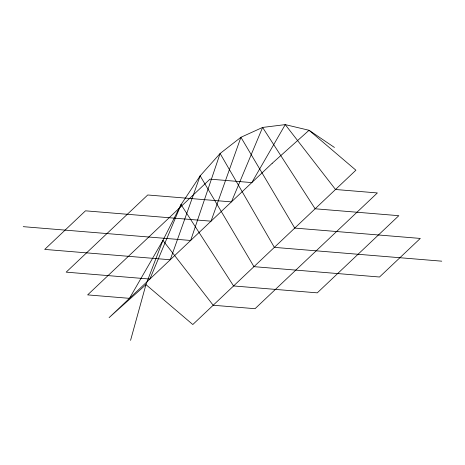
<?xml version="1.0" encoding="UTF-8"?>
<svg xmlns="http://www.w3.org/2000/svg" width="465" height="465" viewBox="0 0 465 465"><rect width="100%" height="100%" fill="white"/><g stroke="black" fill="none" stroke-linecap="round" stroke-linejoin="round"><path stroke-width="0.7" d="M130.56 340.38L145.952 284.615L162.924 240.376L181.054 204.6L200.148 175.863L220.114 153.491L240.922 137.28L262.603 127.433L285.248 124.62L309.056 130.281L334.44 147.457M23.25 226.664L190.65 240.469L220.114 153.491L274.35 247.368L441.75 261.173M200.148 175.863L170.26 259.761L44.71 249.409L85.49 210.825L211.04 221.177L240.922 137.28L294.74 228.077L420.29 238.429L379.51 277.012L253.96 266.66L200.148 175.863M181.054 204.6L149.875 279.052L66.175 272.147L147.725 194.98L231.425 201.886L262.603 127.433L315.125 208.785L398.825 215.684L317.275 292.851L233.575 285.952L181.054 204.6M162.924 240.376L129.485 298.344L87.635 294.891L209.965 179.141L251.815 182.594L285.248 124.62L335.515 189.493L377.365 192.94L255.035 308.696L213.185 305.243L162.924 240.376M272.199 163.302L109.101 317.636L145.952 284.615L192.801 324.535L355.899 170.202L309.056 130.281L272.199 163.302"/></g></svg>
